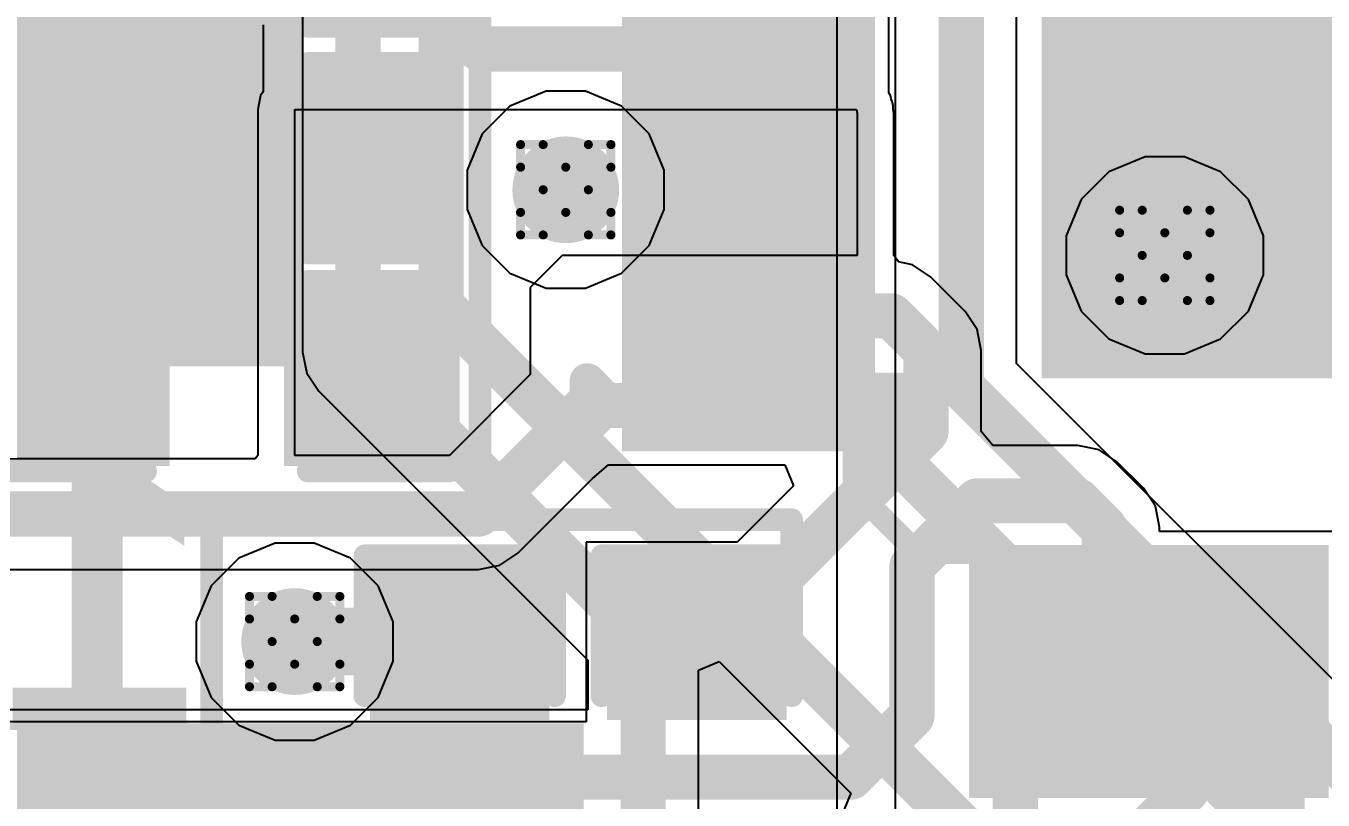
# Model space of a CAD drawing. Header units: inches. Extents: x -6 to 328, y -6 to 90.
# Drawn here: x 8.49 to 15.78, y 21.22 to 25.57 of the extents above; entities that cross this region are included whole.
import ezdxf

# ---------------------------------------------------------------- set-up
doc = ezdxf.new("R2010")
doc.units = ezdxf.units.IN
for name, color, linetype in [('Bottom Layer', 5, 'Continuous'), ('Bottom Overlay', 54, 'Continuous'), ('Bottom Paste', 16, 'Continuous'), ('Bottom Solder', 6, 'Continuous'), ('Drill Drawing', 1, 'Continuous'), ('GND', 76, 'Continuous'), ('PWR', 16, 'Continuous'), ('Top Layer', 1, 'Continuous'), ('Top Paste', 8, 'Continuous'), ('Top Solder', 216, 'Continuous'), ('Via Holes', 16, 'Continuous')]:
    doc.layers.add(name, color=color, linetype=linetype)
doc.styles.add('Arial_Bold', font='', dxfattribs={"height": 0.2})
doc.styles.get('Arial_Bold').set_extended_font_data('Arial', bold=True)

# ---------------------------------------------------------------- blocks, each defined once
blk = doc.blocks.new('48_TQFP_EP_7_7__B_7')
at = {"layer": 'Bottom Layer'}
for points in [[(-2.5, -2.5), (-2.5, 2.5), (2.5, 2.5), (2.5, -2.5)], [(-4.86, -0.91), (-4.86, -0.59), (-3.64, -0.59), (-3.64, -0.91)], [(-4.86, -1.41), (-4.86, -1.09), (-3.64, -1.09), (-3.64, -1.41)], [(-4.86, -1.91), (-4.86, -1.59), (-3.64, -1.59), (-3.64, -1.91)], [(-4.86, -2.41), (-4.86, -2.09), (-3.64, -2.09), (-3.64, -2.41)], [(-4.86, -2.91), (-4.86, -2.59), (-3.64, -2.59), (-3.64, -2.91)], [(-2.91, -4.86), (-2.91, -3.64), (-2.59, -3.64), (-2.59, -4.86)], [(-2.41, -4.86), (-2.41, -3.64), (-2.09, -3.64), (-2.09, -4.86)], [(-1.91, -4.86), (-1.91, -3.64), (-1.59, -3.64), (-1.59, -4.86)], [(-1.41, -4.86), (-1.41, -3.64), (-1.09, -3.64), (-1.09, -4.86)]]:
    blk.add_hatch(color=5, dxfattribs=at).paths.add_polyline_path(points)
at = {"layer": 'Bottom Overlay'}
blk.add_hatch(color=54, dxfattribs=at).paths.add_polyline_path([(-3.5557, -3.0015), (-3.3271, -3.0015), (-3.3271, -2.5697), (-3.5557, -2.5697)])
at = {"layer": 'Bottom Paste'}
for points in [[(-2.5, -2.5), (-2.5, 2.5), (2.5, 2.5), (2.5, -2.5)], [(-4.86, -0.91), (-4.86, -0.59), (-3.64, -0.59), (-3.64, -0.91)], [(-4.86, -1.41), (-4.86, -1.09), (-3.64, -1.09), (-3.64, -1.41)], [(-4.86, -1.91), (-4.86, -1.59), (-3.64, -1.59), (-3.64, -1.91)], [(-4.86, -2.41), (-4.86, -2.09), (-3.64, -2.09), (-3.64, -2.41)], [(-4.86, -2.91), (-4.86, -2.59), (-3.64, -2.59), (-3.64, -2.91)], [(-2.91, -4.86), (-2.91, -3.64), (-2.59, -3.64), (-2.59, -4.86)], [(-2.41, -4.86), (-2.41, -3.64), (-2.09, -3.64), (-2.09, -4.86)], [(-1.91, -4.86), (-1.91, -3.64), (-1.59, -3.64), (-1.59, -4.86)], [(-1.41, -4.86), (-1.41, -3.64), (-1.09, -3.64), (-1.09, -4.86)]]:
    blk.add_hatch(color=16, dxfattribs=at).paths.add_polyline_path(points)
at = {"layer": 'Bottom Solder'}
for points in [[(-2.6016, -2.6016), (-2.6016, 2.6016), (2.6016, 2.6016), (2.6016, -2.6016)], [(-4.9616, -1.0116), (-4.9616, -0.4884), (-3.5384, -0.4884), (-3.5384, -1.0116)], [(-4.9616, -1.5116), (-4.9616, -0.9884), (-3.5384, -0.9884), (-3.5384, -1.5116)], [(-4.9616, -2.0116), (-4.9616, -1.4884), (-3.5384, -1.4884), (-3.5384, -2.0116)], [(-4.9616, -2.5116), (-4.9616, -1.9884), (-3.5384, -1.9884), (-3.5384, -2.5116)], [(-4.9616, -3.0116), (-4.9616, -2.4884), (-3.5384, -2.4884), (-3.5384, -3.0116)], [(-3.0116, -4.9616), (-3.0116, -3.5384), (-2.4884, -3.5384), (-2.4884, -4.9616)], [(-2.5116, -4.9616), (-2.5116, -3.5384), (-1.9884, -3.5384), (-1.9884, -4.9616)], [(-2.0116, -4.9616), (-2.0116, -3.5384), (-1.4884, -3.5384), (-1.4884, -4.9616)], [(-1.5116, -4.9616), (-1.5116, -3.5384), (-0.9884, -3.5384), (-0.9884, -4.9616)]]:
    blk.add_hatch(color=6, dxfattribs=at).paths.add_polyline_path(points)
at = {"layer": 'Bottom Overlay'}
for points, const_width in [([(-5.1562, -2.8702), (-5.1562, -2.6162)], 0.2), ([(-5.1562, -2.6162), (-5.0292, -2.7432)], 0.2), ([(-5.1562, -2.8702), (-5.0292, -2.7432)], 0.2), ([(-3.6576, -3.2258), (-3.6576, -3.0226)], 0.127), ([(-3.6576, -3.2258), (-3.302, -3.5814)], 0.127), ([(-3.302, -3.5814), (-3.0226, -3.5814)], 0.127)]:
    blk.add_lwpolyline(points, dxfattribs=dict(at, const_width=const_width))
for points, const_width in [([(-5.2062, -2.6162, 1), (-5.1062, -2.6162, 1)], 0.1), ([(-5.2062, -2.6162, 1), (-5.1062, -2.6162, 1)], 0.1), ([(-5.0792, -2.7432, 1), (-4.9792, -2.7432, 1)], 0.1), ([(-5.0792, -2.7432, 1), (-4.9792, -2.7432, 1)], 0.1), ([(-5.2062, -2.8702, 1), (-5.1062, -2.8702, 1)], 0.1), ([(-5.2062, -2.8702, 1), (-5.1062, -2.8702, 1)], 0.1), ([(-3.6894, -3.0226, 1), (-3.6258, -3.0226, 1)], 0.0635), ([(-3.6894, -3.2258, 1), (-3.6258, -3.2258, 1)], 0.0635), ([(-3.6894, -3.2258, 1), (-3.6258, -3.2258, 1)], 0.0635), ([(-3.3338, -3.5814, 1), (-3.2702, -3.5814, 1)], 0.0635), ([(-3.3338, -3.5814, 1), (-3.2702, -3.5814, 1)], 0.0635), ([(-3.0543, -3.5814, 1), (-2.9909, -3.5814, 1)], 0.0635)]:
    blk.add_lwpolyline(points, format="xyb", close=True, dxfattribs=dict(at, const_width=const_width))
blk = doc.blocks.new('HR963370A_51')
at = {"layer": 'Top Layer'}
for points in [[(-3.46, 6.15), (-4.56, 6.15), (-4.56, 10.35), (-3.46, 10.35)], [(-1.25, 10.3294), (1.25, 10.3294), (1.25, 7.7294), (-1.25, 7.7294)]]:
    blk.add_hatch(color=1, dxfattribs=at).paths.add_polyline_path(points)
at = {"layer": 'Top Paste'}
for points in [[(-3.46, 6.15), (-4.56, 6.15), (-4.56, 10.35), (-3.46, 10.35)], [(-1.25, 10.3294), (1.25, 10.3294), (1.25, 7.7294), (-1.25, 7.7294)]]:
    blk.add_hatch(color=8, dxfattribs=at).paths.add_polyline_path(points)
at = {"layer": 'Top Solder'}
for points in [[(-3.3584, 6.0484), (-4.6616, 6.0484), (-4.6616, 10.4516), (-3.3584, 10.4516)], [(-1.3516, 10.431), (1.3516, 10.431), (1.3516, 7.6278), (-1.3516, 7.6278)]]:
    blk.add_hatch(color=216, dxfattribs=at).paths.add_polyline_path(points)
blk = doc.blocks.new('C___0603_B_73')
at = {"layer": 'Bottom Layer'}
for points in [[(-1.143, -0.4445), (-1.143, 0.4445), (-0.381, 0.4445), (-0.381, -0.4445)], [(0.381, -0.4445), (0.381, 0.4445), (1.143, 0.4445), (1.143, -0.4445)]]:
    blk.add_hatch(color=5, dxfattribs=at).paths.add_polyline_path(points)
at = {"layer": 'Bottom Paste'}
for points in [[(-1.143, -0.4445), (-1.143, 0.4445), (-0.381, 0.4445), (-0.381, -0.4445)], [(0.381, -0.4445), (0.381, 0.4445), (1.143, 0.4445), (1.143, -0.4445)]]:
    blk.add_hatch(color=16, dxfattribs=at).paths.add_polyline_path(points)
at = {"layer": 'Bottom Solder'}
for points in [[(-1.203, -0.5045), (-1.203, 0.5045), (-0.321, 0.5045), (-0.321, -0.5045)], [(0.321, -0.5045), (0.321, 0.5045), (1.203, 0.5045), (1.203, -0.5045)]]:
    blk.add_hatch(color=6, dxfattribs=at).paths.add_polyline_path(points)
at = {"layer": 'Bottom Overlay', "const_width": 0.127}
for points in [[(-1.2446, 0.5334), (-0.4572, 0.5334)], [(-1.2446, 0.5334), (-1.2446, -0.5334)], [(0.4572, 0.5334), (1.2446, 0.5334)], [(1.2446, 0.5334), (1.2446, -0.5334)], [(-1.2446, -0.5334), (-0.4572, -0.5334)], [(0.4572, -0.5334), (1.2446, -0.5334)]]:
    blk.add_lwpolyline(points, dxfattribs=at)
at = {"layer": 'Bottom Overlay', "const_width": 0.0635}
for points in [[(-1.2764, 0.5334, 1), (-1.2128, 0.5334, 1)], [(-1.2764, 0.5334, 1), (-1.2128, 0.5334, 1)], [(-0.4889, 0.5334, 1), (-0.4254, 0.5334, 1)], [(0.4254, 0.5334, 1), (0.4889, 0.5334, 1)], [(1.2128, 0.5334, 1), (1.2764, 0.5334, 1)], [(1.2128, 0.5334, 1), (1.2764, 0.5334, 1)], [(-1.2764, -0.5334, 1), (-1.2128, -0.5334, 1)], [(-1.2764, -0.5334, 1), (-1.2128, -0.5334, 1)], [(-0.4889, -0.5334, 1), (-0.4254, -0.5334, 1)], [(0.4254, -0.5334, 1), (0.4889, -0.5334, 1)], [(1.2128, -0.5334, 1), (1.2764, -0.5334, 1)], [(1.2128, -0.5334, 1), (1.2764, -0.5334, 1)]]:
    blk.add_lwpolyline(points, format="xyb", close=True, dxfattribs=at)
blk = doc.blocks.new('C___0603_B_77')
at = {"layer": 'Bottom Layer'}
for points in [[(-1.143, -0.4445), (-1.143, 0.4445), (-0.381, 0.4445), (-0.381, -0.4445)], [(0.381, -0.4445), (0.381, 0.4445), (1.143, 0.4445), (1.143, -0.4445)]]:
    blk.add_hatch(color=5, dxfattribs=at).paths.add_polyline_path(points)
at = {"layer": 'Bottom Paste'}
for points in [[(-1.143, -0.4445), (-1.143, 0.4445), (-0.381, 0.4445), (-0.381, -0.4445)], [(0.381, -0.4445), (0.381, 0.4445), (1.143, 0.4445), (1.143, -0.4445)]]:
    blk.add_hatch(color=16, dxfattribs=at).paths.add_polyline_path(points)
at = {"layer": 'Bottom Solder'}
for points in [[(-1.203, -0.5045), (-1.203, 0.5045), (-0.321, 0.5045), (-0.321, -0.5045)], [(0.321, -0.5045), (0.321, 0.5045), (1.203, 0.5045), (1.203, -0.5045)]]:
    blk.add_hatch(color=6, dxfattribs=at).paths.add_polyline_path(points)
at = {"layer": 'Bottom Overlay', "const_width": 0.127}
for points in [[(-1.2446, -0.5334), (-1.2446, 0.5334)], [(-0.4572, 0.5334), (-1.2446, 0.5334)], [(1.2446, 0.5334), (0.4572, 0.5334)], [(1.2446, -0.5334), (1.2446, 0.5334)], [(-0.4572, -0.5334), (-1.2446, -0.5334)], [(1.2446, -0.5334), (0.4572, -0.5334)]]:
    blk.add_lwpolyline(points, dxfattribs=at)
at = {"layer": 'Bottom Overlay', "const_width": 0.0635}
for points in [[(-1.2764, 0.5334, 1), (-1.2128, 0.5334, 1)], [(-1.2764, 0.5334, 1), (-1.2128, 0.5334, 1)], [(-0.4889, 0.5334, 1), (-0.4254, 0.5334, 1)], [(0.4254, 0.5334, 1), (0.4889, 0.5334, 1)], [(1.2128, 0.5334, 1), (1.2764, 0.5334, 1)], [(1.2128, 0.5334, 1), (1.2764, 0.5334, 1)], [(-1.2764, -0.5334, 1), (-1.2128, -0.5334, 1)], [(-1.2764, -0.5334, 1), (-1.2128, -0.5334, 1)], [(-0.4889, -0.5334, 1), (-0.4254, -0.5334, 1)], [(0.4254, -0.5334, 1), (0.4889, -0.5334, 1)], [(1.2128, -0.5334, 1), (1.2764, -0.5334, 1)], [(1.2128, -0.5334, 1), (1.2764, -0.5334, 1)]]:
    blk.add_lwpolyline(points, format="xyb", close=True, dxfattribs=at)
blk = doc.blocks.new('C___0603_B_83')
at = {"layer": 'Bottom Layer'}
for points in [[(-1.143, -0.4445), (-1.143, 0.4445), (-0.381, 0.4445), (-0.381, -0.4445)], [(0.381, -0.4445), (0.381, 0.4445), (1.143, 0.4445), (1.143, -0.4445)]]:
    blk.add_hatch(color=5, dxfattribs=at).paths.add_polyline_path(points)
at = {"layer": 'Bottom Paste'}
for points in [[(-1.143, -0.4445), (-1.143, 0.4445), (-0.381, 0.4445), (-0.381, -0.4445)], [(0.381, -0.4445), (0.381, 0.4445), (1.143, 0.4445), (1.143, -0.4445)]]:
    blk.add_hatch(color=16, dxfattribs=at).paths.add_polyline_path(points)
at = {"layer": 'Bottom Solder'}
for points in [[(-1.203, -0.5045), (-1.203, 0.5045), (-0.321, 0.5045), (-0.321, -0.5045)], [(0.321, -0.5045), (0.321, 0.5045), (1.203, 0.5045), (1.203, -0.5045)]]:
    blk.add_hatch(color=6, dxfattribs=at).paths.add_polyline_path(points)
at = {"layer": 'Bottom Overlay', "const_width": 0.127}
for points in [[(-1.2446, 0.5334), (-0.4572, 0.5334)], [(-1.2446, -0.5334), (-1.2446, 0.5334)], [(0.4572, 0.5334), (1.2446, 0.5334)], [(1.2446, -0.5334), (1.2446, 0.5334)], [(-1.2446, -0.5334), (-0.4572, -0.5334)], [(0.4572, -0.5334), (1.2446, -0.5334)]]:
    blk.add_lwpolyline(points, dxfattribs=at)
at = {"layer": 'Bottom Overlay', "const_width": 0.0635}
for points in [[(-1.2764, 0.5334, 1), (-1.2128, 0.5334, 1)], [(-1.2764, 0.5334, 1), (-1.2128, 0.5334, 1)], [(-0.4889, 0.5334, 1), (-0.4254, 0.5334, 1)], [(0.4254, 0.5334, 1), (0.4889, 0.5334, 1)], [(1.2128, 0.5334, 1), (1.2764, 0.5334, 1)], [(1.2128, 0.5334, 1), (1.2764, 0.5334, 1)], [(-1.2764, -0.5334, 1), (-1.2128, -0.5334, 1)], [(-1.2764, -0.5334, 1), (-1.2128, -0.5334, 1)], [(-0.4889, -0.5334, 1), (-0.4254, -0.5334, 1)], [(0.4254, -0.5334, 1), (0.4889, -0.5334, 1)], [(1.2128, -0.5334, 1), (1.2764, -0.5334, 1)], [(1.2128, -0.5334, 1), (1.2764, -0.5334, 1)]]:
    blk.add_lwpolyline(points, format="xyb", close=True, dxfattribs=at)
blk = doc.blocks.new('CAP_0603_B_87')
at = {"layer": 'Bottom Layer'}
for points in [[(-1.143, -0.4445), (-1.143, 0.4445), (-0.381, 0.4445), (-0.381, -0.4445)], [(0.381, -0.4445), (0.381, 0.4445), (1.143, 0.4445), (1.143, -0.4445)]]:
    blk.add_hatch(color=5, dxfattribs=at).paths.add_polyline_path(points)
at = {"layer": 'Bottom Paste'}
for points in [[(-1.143, -0.4445), (-1.143, 0.4445), (-0.381, 0.4445), (-0.381, -0.4445)], [(0.381, -0.4445), (0.381, 0.4445), (1.143, 0.4445), (1.143, -0.4445)]]:
    blk.add_hatch(color=16, dxfattribs=at).paths.add_polyline_path(points)
at = {"layer": 'Bottom Solder'}
for points in [[(-1.203, -0.5045), (-1.203, 0.5045), (-0.321, 0.5045), (-0.321, -0.5045)], [(0.321, -0.5045), (0.321, 0.5045), (1.203, 0.5045), (1.203, -0.5045)]]:
    blk.add_hatch(color=6, dxfattribs=at).paths.add_polyline_path(points)
at = {"layer": 'Bottom Overlay', "const_width": 0.127}
for points in [[(-1.2446, 0.5334), (-0.4572, 0.5334)], [(-1.2446, -0.5334), (-1.2446, 0.5334)], [(0.4572, 0.5334), (1.2446, 0.5334)], [(1.2446, -0.5334), (1.2446, 0.5334)], [(-1.2446, -0.5334), (-0.4572, -0.5334)], [(0.4572, -0.5334), (1.2446, -0.5334)]]:
    blk.add_lwpolyline(points, dxfattribs=at)
at = {"layer": 'Bottom Overlay', "const_width": 0.0635}
for points in [[(-1.2764, 0.5334, 1), (-1.2128, 0.5334, 1)], [(-1.2764, 0.5334, 1), (-1.2128, 0.5334, 1)], [(-0.4889, 0.5334, 1), (-0.4254, 0.5334, 1)], [(0.4254, 0.5334, 1), (0.4889, 0.5334, 1)], [(1.2128, 0.5334, 1), (1.2764, 0.5334, 1)], [(1.2128, 0.5334, 1), (1.2764, 0.5334, 1)], [(-1.2764, -0.5334, 1), (-1.2128, -0.5334, 1)], [(-1.2764, -0.5334, 1), (-1.2128, -0.5334, 1)], [(-0.4889, -0.5334, 1), (-0.4254, -0.5334, 1)], [(0.4254, -0.5334, 1), (0.4889, -0.5334, 1)], [(1.2128, -0.5334, 1), (1.2764, -0.5334, 1)], [(1.2128, -0.5334, 1), (1.2764, -0.5334, 1)]]:
    blk.add_lwpolyline(points, format="xyb", close=True, dxfattribs=at)
blk = doc.blocks.new('CAP_0603_B_88')
at = {"layer": 'Bottom Layer'}
for points in [[(-1.143, -0.4445), (-1.143, 0.4445), (-0.381, 0.4445), (-0.381, -0.4445)], [(0.381, -0.4445), (0.381, 0.4445), (1.143, 0.4445), (1.143, -0.4445)]]:
    blk.add_hatch(color=5, dxfattribs=at).paths.add_polyline_path(points)
at = {"layer": 'Bottom Paste'}
for points in [[(-1.143, -0.4445), (-1.143, 0.4445), (-0.381, 0.4445), (-0.381, -0.4445)], [(0.381, -0.4445), (0.381, 0.4445), (1.143, 0.4445), (1.143, -0.4445)]]:
    blk.add_hatch(color=16, dxfattribs=at).paths.add_polyline_path(points)
at = {"layer": 'Bottom Solder'}
for points in [[(-1.203, -0.5045), (-1.203, 0.5045), (-0.321, 0.5045), (-0.321, -0.5045)], [(0.321, -0.5045), (0.321, 0.5045), (1.203, 0.5045), (1.203, -0.5045)]]:
    blk.add_hatch(color=6, dxfattribs=at).paths.add_polyline_path(points)
at = {"layer": 'Bottom Overlay', "const_width": 0.127}
for points in [[(-1.2446, 0.5334), (-0.4572, 0.5334)], [(-1.2446, -0.5334), (-1.2446, 0.5334)], [(0.4572, 0.5334), (1.2446, 0.5334)], [(1.2446, -0.5334), (1.2446, 0.5334)], [(-1.2446, -0.5334), (-0.4572, -0.5334)], [(0.4572, -0.5334), (1.2446, -0.5334)]]:
    blk.add_lwpolyline(points, dxfattribs=at)
at = {"layer": 'Bottom Overlay', "const_width": 0.0635}
for points in [[(-1.2764, 0.5334, 1), (-1.2128, 0.5334, 1)], [(-1.2764, 0.5334, 1), (-1.2128, 0.5334, 1)], [(-0.4889, 0.5334, 1), (-0.4254, 0.5334, 1)], [(0.4254, 0.5334, 1), (0.4889, 0.5334, 1)], [(1.2128, 0.5334, 1), (1.2764, 0.5334, 1)], [(1.2128, 0.5334, 1), (1.2764, 0.5334, 1)], [(-1.2764, -0.5334, 1), (-1.2128, -0.5334, 1)], [(-1.2764, -0.5334, 1), (-1.2128, -0.5334, 1)], [(-0.4889, -0.5334, 1), (-0.4254, -0.5334, 1)], [(0.4254, -0.5334, 1), (0.4889, -0.5334, 1)], [(1.2128, -0.5334, 1), (1.2764, -0.5334, 1)], [(1.2128, -0.5334, 1), (1.2764, -0.5334, 1)]]:
    blk.add_lwpolyline(points, format="xyb", close=True, dxfattribs=at)

msp = doc.modelspace()

# ---------------------------------------------------------------- hatches: boundary and pattern name
at = {"layer": 'Bottom Layer'}
h = msp.add_hatch(color=5, dxfattribs=at)
edge = h.paths.add_edge_path()
edge.add_arc((11.5204, 24.653), 0.3, 0, 360)
h = msp.add_hatch(color=5, dxfattribs=at)
edge = h.paths.add_edge_path()
edge.add_arc((14.8882, 24.2842), 0.3, 0, 360)
h = msp.add_hatch(color=5, dxfattribs=at)
edge = h.paths.add_edge_path()
edge.add_arc((9.9964, 22.113), 0.3, 0, 360)
at = {"layer": 'GND'}
h = msp.add_hatch(color=76, dxfattribs=at)
edge = h.paths.add_edge_path()
edge.add_arc((11.5204, 24.653), 0.3, 0, 360)
h = msp.add_hatch(color=76, dxfattribs=at)
edge = h.paths.add_edge_path()
edge.add_arc((14.8882, 24.2842), 0.3, 0, 360)
h = msp.add_hatch(color=76, dxfattribs=at)
edge = h.paths.add_edge_path()
edge.add_arc((9.9964, 22.113), 0.3, 0, 360)
at = {"layer": 'PWR'}
h = msp.add_hatch(color=16, dxfattribs=at)
edge = h.paths.add_edge_path()
edge.add_arc((11.5204, 24.653), 0.3, 0, 360)
h = msp.add_hatch(color=16, dxfattribs=at)
edge = h.paths.add_edge_path()
edge.add_arc((14.8882, 24.2842), 0.3, 0, 360)
h = msp.add_hatch(color=16, dxfattribs=at)
edge = h.paths.add_edge_path()
edge.add_arc((9.9964, 22.113), 0.3, 0, 360)
at = {"layer": 'Top Layer'}
h = msp.add_hatch(color=1, dxfattribs=at)
edge = h.paths.add_edge_path()
edge.add_arc((11.5204, 24.653), 0.3, 0, 360)
h = msp.add_hatch(color=1, dxfattribs=at)
edge = h.paths.add_edge_path()
edge.add_arc((14.8882, 24.2842), 0.3, 0, 360)
h = msp.add_hatch(color=1, dxfattribs=at)
edge = h.paths.add_edge_path()
edge.add_arc((9.9964, 22.113), 0.3, 0, 360)
at = {"layer": 'Via Holes'}
h = msp.add_hatch(color=7, dxfattribs=at)
edge = h.paths.add_edge_path()
edge.add_arc((11.5204, 24.653), 0.15, 0, 360)
h = msp.add_hatch(color=7, dxfattribs=at)
edge = h.paths.add_edge_path()
edge.add_arc((14.8882, 24.2842), 0.15, 0, 360)
h = msp.add_hatch(color=7, dxfattribs=at)
edge = h.paths.add_edge_path()
edge.add_arc((9.9964, 22.113), 0.15, 0, 360)

# ---------------------------------------------------------------- linework, layer by layer
at = {"layer": 'Bottom Layer'}
for p, q in [((13.336, 25.1978), (13.336, 25.782)), ((9.8186, 25.5801), (9.8186, 25.4819)), ((9.8186, 25.4819), (9.8186, 25.4819)), ((9.8186, 25.4819), (9.8186, 25.4531)), ((9.8186, 25.4531), (9.8186, 25.4531)), ((9.8186, 25.4531), (9.8186, 25.2039)), ((9.805, 25.1835), (9.7892, 25.1042)), ((9.8186, 25.2039), (9.805, 25.1835)), ((13.3455, 25.1835), (13.336, 25.1978)), ((13.3495, 25.1635), (13.3455, 25.1835)), ((13.3573, 25.1446), (13.3495, 25.1635)), ((9.7892, 25.1042), (9.7892, 23.1597)), ((9.9964, 23.1597), (9.9964, 25.1042)), ((9.9964, 25.1042), (13.1541, 25.1042)), ((13.1541, 25.1042), (13.1582, 25.0838)), ((13.3614, 25.1242), (13.3573, 25.1446)), ((13.3614, 25.1038), (13.3614, 25.1242)), ((13.3654, 25.0838), (13.3614, 25.1038)), ((13.1582, 25.0838), (13.1582, 24.2842)), ((13.3654, 24.2842), (13.3654, 25.0838)), ((11.5006, 24.2842), (11.3206, 24.1042)), ((13.1582, 24.2842), (11.5006, 24.2842)), ((13.1582, 24.2842), (13.1582, 24.2842)), ((13.3902, 24.2471), (13.3654, 24.2842)), ((13.4694, 24.2314), (13.3902, 24.2471)), ((13.5703, 24.164), (13.4694, 24.2314)), ((13.7653, 23.9689), (13.5703, 24.164)), ((11.3206, 24.1042), (11.3206, 23.6142)), ((13.8327, 23.8681), (13.7653, 23.9689)), ((13.8564, 23.7492), (13.8327, 23.8681)), ((13.8564, 23.2939), (13.8564, 23.7492)), ((11.3206, 23.6142), (10.8661, 23.1597)), ((13.921, 23.2151), (13.8564, 23.2939)), ((14.3994, 23.2151), (13.921, 23.2151)), ((14.5183, 23.1914), (14.3994, 23.2151)), ((14.6191, 23.1241), (14.5183, 23.1914)), ((9.7735, 23.1406), (7.2799, 23.1406)), ((9.7892, 23.1597), (9.7735, 23.1406)), ((10.8661, 23.1597), (9.9964, 23.1597)), ((14.7679, 22.9753), (14.6191, 23.1241)), ((11.6704, 23.0301), (11.7604, 23.1064)), ((11.7604, 23.1064), (11.7604, 23.1064)), ((11.7604, 23.1064), (11.7604, 23.1064)), ((11.7604, 23.1064), (12.7527, 23.1064)), ((12.7527, 23.1064), (12.8013, 22.9891)), ((11.2504, 22.61), (11.6704, 23.0301)), ((12.8013, 22.9891), (12.4848, 22.6726)), ((14.8353, 22.8745), (14.7679, 22.9753)), ((14.859, 22.7555), (14.8353, 22.8745)), ((14.859, 22.732), (14.859, 22.7555)), ((18.7374, 22.732), (14.859, 22.732)), ((11.1496, 22.5427), (11.2504, 22.61)), ((12.481, 22.6718), (11.6347, 22.6718)), ((11.6347, 22.6718), (11.6347, 21.6618)), ((12.4848, 22.6726), (12.481, 22.6718)), ((11.0306, 22.519), (11.1496, 22.5427)), ((7.4086, 22.519), (11.0306, 22.519)), ((11.6347, 21.6618), (6.7173, 21.6618))]:
    msp.add_line(p, q, dxfattribs=at)
for points, const_width in [([(10.6949, 25.7867), (11.0374, 25.4442)], 0.254), ([(11.0374, 25.4442), (12.5482, 25.4442)], 0.254), ([(12.5482, 23.9442), (13.3505, 23.9442)], 0.254), ([(13.3505, 23.9442), (13.5456, 23.7492)], 0.254), ([(13.5456, 23.2939), (13.5456, 23.7492)], 0.254), ([(11.0306, 22.8298), (11.6408, 23.44)], 0.254), ([(11.6408, 23.44), (12.5439, 23.44)], 0.254), ([(12.5439, 23.44), (12.5482, 23.4442)], 0.254), ([(12.6187, 22.367), (13.5456, 23.2939)], 0.254), ([(13.4667, 22.5365), (13.8346, 22.9043)], 0.254), ([(13.8346, 22.9043), (14.3994, 22.9043)], 0.254), ([(14.3994, 22.9043), (14.5482, 22.7555)], 0.254), ([(7.2799, 22.8298), (11.0306, 22.8298)], 0.254), ([(14.5482, 21.9442), (14.5482, 22.7555)], 0.254), ([(13.4667, 21.6951), (13.4667, 22.5365)], 0.254), ([(12.257, 22.113), (12.511, 22.367)], 0.254), ([(12.511, 22.367), (12.6187, 22.367)], 0.254), ([(9.9964, 22.113), (10.9244, 22.113)], 0.381), ([(14.0482, 21.0928), (14.0482, 21.9442)], 0.254), ([(15.0152, 21.9112), (15.0482, 21.9442)], 0.254), ([(15.0152, 21.282), (15.0152, 21.9112)], 0.254), ([(15.5482, 21.0835), (15.5482, 21.9442)], 0.254), ([(13.1227, 21.351), (13.4667, 21.6951)], 0.254), ([(6.5492, 21.351), (13.1227, 21.351)], 0.254), ([(13.586, 19.8529), (15.0152, 21.282)], 0.254)]:
    msp.add_lwpolyline(points, dxfattribs=dict(at, const_width=const_width))
for points, const_width in [([(10.9739, 25.4442, 1), (11.1009, 25.4442, 1)], 0.127), ([(10.9739, 25.4442, 1), (11.1009, 25.4442, 1)], 0.127), ([(12.4847, 25.4442, 1), (12.6117, 25.4442, 1)], 0.127), ([(12.4847, 23.9442, 1), (12.6117, 23.9442, 1)], 0.127), ([(13.287, 23.9442, 1), (13.414, 23.9442, 1)], 0.127), ([(13.287, 23.9442, 1), (13.414, 23.9442, 1)], 0.127), ([(13.4821, 23.7492, 1), (13.6091, 23.7492, 1)], 0.127), ([(13.4821, 23.7492, 1), (13.6091, 23.7492, 1)], 0.127), ([(11.5773, 23.44, 1), (11.7043, 23.44, 1)], 0.127), ([(11.5773, 23.44, 1), (11.7043, 23.44, 1)], 0.127), ([(12.4804, 23.44, 1), (12.6074, 23.44, 1)], 0.127), ([(12.4804, 23.44, 1), (12.6074, 23.44, 1)], 0.127), ([(12.4847, 23.4442, 1), (12.6117, 23.4442, 1)], 0.127), ([(13.4821, 23.2939, 1), (13.6091, 23.2939, 1)], 0.127), ([(13.4821, 23.2939, 1), (13.6091, 23.2939, 1)], 0.127), ([(13.7711, 22.9043, 1), (13.8981, 22.9043, 1)], 0.127), ([(13.7711, 22.9043, 1), (13.8981, 22.9043, 1)], 0.127), ([(14.3359, 22.9043, 1), (14.4629, 22.9043, 1)], 0.127), ([(14.3359, 22.9043, 1), (14.4629, 22.9043, 1)], 0.127), ([(10.9671, 22.8298, 1), (11.0941, 22.8298, 1)], 0.127), ([(10.9671, 22.8298, 1), (11.0941, 22.8298, 1)], 0.127), ([(14.4847, 22.7555, 1), (14.6117, 22.7555, 1)], 0.127), ([(14.4847, 22.7555, 1), (14.6117, 22.7555, 1)], 0.127), ([(13.4032, 22.5365, 1), (13.5302, 22.5365, 1)], 0.127), ([(13.4032, 22.5365, 1), (13.5302, 22.5365, 1)], 0.127), ([(12.4475, 22.367, 1), (12.5745, 22.367, 1)], 0.127), ([(12.4475, 22.367, 1), (12.5745, 22.367, 1)], 0.127), ([(12.5552, 22.367, 1), (12.6822, 22.367, 1)], 0.127), ([(12.5552, 22.367, 1), (12.6822, 22.367, 1)], 0.127), ([(9.9011, 22.113, 1), (10.0916, 22.113, 1)], 0.1905), ([(10.8291, 22.113, 1), (11.0196, 22.113, 1)], 0.1905), ([(12.1935, 22.113, 1), (12.3205, 22.113, 1)], 0.127), ([(13.9847, 21.9442, 1), (14.1117, 21.9442, 1)], 0.127), ([(14.4847, 21.9442, 1), (14.6117, 21.9442, 1)], 0.127), ([(14.9517, 21.9112, 1), (15.0787, 21.9112, 1)], 0.127), ([(14.9517, 21.9112, 1), (15.0787, 21.9112, 1)], 0.127), ([(14.9847, 21.9442, 1), (15.1117, 21.9442, 1)], 0.127), ([(15.4847, 21.9442, 1), (15.6117, 21.9442, 1)], 0.127), ([(13.4032, 21.6951, 1), (13.5302, 21.6951, 1)], 0.127), ([(13.4032, 21.6951, 1), (13.5302, 21.6951, 1)], 0.127), ([(13.0592, 21.351, 1), (13.1862, 21.351, 1)], 0.127), ([(13.0592, 21.351, 1), (13.1862, 21.351, 1)], 0.127), ([(14.9517, 21.282, 1), (15.0787, 21.282, 1)], 0.127), ([(14.9517, 21.282, 1), (15.0787, 21.282, 1)], 0.127)]:
    msp.add_lwpolyline(points, format="xyb", close=True, dxfattribs=dict(at, const_width=const_width))
at = {"layer": 'Bottom Overlay', "const_width": 0.127}
for points in [[(11.0378, 23.0767), (11.0378, 26.8628)], [(10.86, 23.0767), (11.0378, 23.0767)], [(9.5302, 20.1064), (9.5302, 22.7988)], [(9.5302, 22.7988), (12.7904, 22.7988)], [(12.7904, 22.5956), (12.7904, 22.7988)]]:
    msp.add_lwpolyline(points, dxfattribs=at)
at = {"layer": 'Bottom Overlay', "const_width": 0.0635}
for points in [[(10.8282, 23.0767, 1), (10.8917, 23.0767, 1)], [(11.006, 23.0767, 1), (11.0695, 23.0767, 1)], [(11.006, 23.0767, 1), (11.0695, 23.0767, 1)], [(9.4984, 22.7988, 1), (9.5619, 22.7988, 1)], [(9.4984, 22.7988, 1), (9.5619, 22.7988, 1)], [(12.7586, 22.7988, 1), (12.8221, 22.7988, 1)], [(12.7586, 22.7988, 1), (12.8221, 22.7988, 1)], [(12.7586, 22.5956, 1), (12.8221, 22.5956, 1)]]:
    msp.add_lwpolyline(points, format="xyb", close=True, dxfattribs=at)
at = {"layer": 'Drill Drawing', "const_width": 0.0508}
for points in [[(11.2664, 24.78), (11.2664, 24.907)], [(11.2664, 24.907), (11.3934, 24.907)], [(11.3934, 24.907), (11.5204, 24.78)], [(11.5204, 24.78), (11.6474, 24.907)], [(11.6474, 24.907), (11.7744, 24.907)], [(11.7744, 24.78), (11.7744, 24.907)], [(11.2664, 24.78), (11.3934, 24.653)], [(11.6474, 24.653), (11.7744, 24.78)], [(11.2664, 24.526), (11.3934, 24.653)], [(11.6474, 24.653), (11.7744, 24.526)], [(11.2664, 24.399), (11.2664, 24.526)], [(11.3934, 24.399), (11.5204, 24.526)], [(11.5204, 24.526), (11.6474, 24.399)], [(11.7744, 24.399), (11.7744, 24.526)], [(14.6342, 24.4112), (14.6342, 24.5382)], [(14.6342, 24.5382), (14.7612, 24.5382)], [(14.7612, 24.5382), (14.8882, 24.4112)], [(14.8882, 24.4112), (15.0152, 24.5382)], [(15.0152, 24.5382), (15.1422, 24.5382)], [(15.1422, 24.4112), (15.1422, 24.5382)], [(14.6342, 24.4112), (14.7612, 24.2842)], [(15.0152, 24.2842), (15.1422, 24.4112)], [(11.2664, 24.399), (11.3934, 24.399)], [(11.6474, 24.399), (11.7744, 24.399)], [(14.6342, 24.1572), (14.7612, 24.2842)], [(15.0152, 24.2842), (15.1422, 24.1572)], [(14.6342, 24.0302), (14.6342, 24.1572)], [(14.7612, 24.0302), (14.8882, 24.1572)], [(14.8882, 24.1572), (15.0152, 24.0302)], [(15.1422, 24.0302), (15.1422, 24.1572)], [(14.6342, 24.0302), (14.7612, 24.0302)], [(15.0152, 24.0302), (15.1422, 24.0302)], [(9.7424, 22.24), (9.7424, 22.367)], [(9.7424, 22.367), (9.8694, 22.367)], [(9.8694, 22.367), (9.9964, 22.24)], [(9.9964, 22.24), (10.1234, 22.367)], [(10.1234, 22.367), (10.2504, 22.367)], [(10.2504, 22.24), (10.2504, 22.367)], [(9.7424, 22.24), (9.8694, 22.113)], [(10.1234, 22.113), (10.2504, 22.24)], [(9.7424, 21.986), (9.8694, 22.113)], [(10.1234, 22.113), (10.2504, 21.986)], [(9.7424, 21.859), (9.7424, 21.986)], [(9.8694, 21.859), (9.9964, 21.986)], [(9.9964, 21.986), (10.1234, 21.859)], [(10.2504, 21.859), (10.2504, 21.986)], [(9.7424, 21.859), (9.8694, 21.859)], [(10.1234, 21.859), (10.2504, 21.859)]]:
    msp.add_lwpolyline(points, dxfattribs=at)
at = {"layer": 'Drill Drawing', "const_width": 0.0254}
for points in [[(11.2537, 24.907, 1), (11.2791, 24.907, 1)], [(11.2537, 24.907, 1), (11.2791, 24.907, 1)], [(11.3807, 24.907, 1), (11.4061, 24.907, 1)], [(11.3807, 24.907, 1), (11.4061, 24.907, 1)], [(11.6347, 24.907, 1), (11.6601, 24.907, 1)], [(11.6347, 24.907, 1), (11.6601, 24.907, 1)], [(11.7617, 24.907, 1), (11.7871, 24.907, 1)], [(11.7617, 24.907, 1), (11.7871, 24.907, 1)], [(11.2537, 24.78, 1), (11.2791, 24.78, 1)], [(11.2537, 24.78, 1), (11.2791, 24.78, 1)], [(11.5077, 24.78, 1), (11.5331, 24.78, 1)], [(11.5077, 24.78, 1), (11.5331, 24.78, 1)], [(11.7617, 24.78, 1), (11.7871, 24.78, 1)], [(11.7617, 24.78, 1), (11.7871, 24.78, 1)], [(11.3807, 24.653, 1), (11.4061, 24.653, 1)], [(11.3807, 24.653, 1), (11.4061, 24.653, 1)], [(11.6347, 24.653, 1), (11.6601, 24.653, 1)], [(11.6347, 24.653, 1), (11.6601, 24.653, 1)], [(11.2537, 24.526, 1), (11.2791, 24.526, 1)], [(11.2537, 24.526, 1), (11.2791, 24.526, 1)], [(11.5077, 24.526, 1), (11.5331, 24.526, 1)], [(11.5077, 24.526, 1), (11.5331, 24.526, 1)], [(11.7617, 24.526, 1), (11.7871, 24.526, 1)], [(11.7617, 24.526, 1), (11.7871, 24.526, 1)], [(14.6215, 24.5382, 1), (14.6469, 24.5382, 1)], [(14.6215, 24.5382, 1), (14.6469, 24.5382, 1)], [(14.7485, 24.5382, 1), (14.7739, 24.5382, 1)], [(14.7485, 24.5382, 1), (14.7739, 24.5382, 1)], [(15.0025, 24.5382, 1), (15.0279, 24.5382, 1)], [(15.0025, 24.5382, 1), (15.0279, 24.5382, 1)], [(15.1295, 24.5382, 1), (15.1549, 24.5382, 1)], [(15.1295, 24.5382, 1), (15.1549, 24.5382, 1)], [(14.6215, 24.4112, 1), (14.6469, 24.4112, 1)], [(14.6215, 24.4112, 1), (14.6469, 24.4112, 1)], [(14.8755, 24.4112, 1), (14.9009, 24.4112, 1)], [(14.8755, 24.4112, 1), (14.9009, 24.4112, 1)], [(15.1295, 24.4112, 1), (15.1549, 24.4112, 1)], [(15.1295, 24.4112, 1), (15.1549, 24.4112, 1)], [(11.2537, 24.399, 1), (11.2791, 24.399, 1)], [(11.2537, 24.399, 1), (11.2791, 24.399, 1)], [(11.3807, 24.399, 1), (11.4061, 24.399, 1)], [(11.3807, 24.399, 1), (11.4061, 24.399, 1)], [(11.6347, 24.399, 1), (11.6601, 24.399, 1)], [(11.6347, 24.399, 1), (11.6601, 24.399, 1)], [(11.7617, 24.399, 1), (11.7871, 24.399, 1)], [(11.7617, 24.399, 1), (11.7871, 24.399, 1)], [(14.7485, 24.2842, 1), (14.7739, 24.2842, 1)], [(14.7485, 24.2842, 1), (14.7739, 24.2842, 1)], [(15.0025, 24.2842, 1), (15.0279, 24.2842, 1)], [(15.0025, 24.2842, 1), (15.0279, 24.2842, 1)], [(14.6215, 24.1572, 1), (14.6469, 24.1572, 1)], [(14.6215, 24.1572, 1), (14.6469, 24.1572, 1)], [(14.8755, 24.1572, 1), (14.9009, 24.1572, 1)], [(14.8755, 24.1572, 1), (14.9009, 24.1572, 1)], [(15.1295, 24.1572, 1), (15.1549, 24.1572, 1)], [(15.1295, 24.1572, 1), (15.1549, 24.1572, 1)], [(14.6215, 24.0302, 1), (14.6469, 24.0302, 1)], [(14.6215, 24.0302, 1), (14.6469, 24.0302, 1)], [(14.7485, 24.0302, 1), (14.7739, 24.0302, 1)], [(14.7485, 24.0302, 1), (14.7739, 24.0302, 1)], [(15.0025, 24.0302, 1), (15.0279, 24.0302, 1)], [(15.0025, 24.0302, 1), (15.0279, 24.0302, 1)], [(15.1295, 24.0302, 1), (15.1549, 24.0302, 1)], [(15.1295, 24.0302, 1), (15.1549, 24.0302, 1)], [(9.7297, 22.367, 1), (9.7551, 22.367, 1)], [(9.7297, 22.367, 1), (9.7551, 22.367, 1)], [(9.8567, 22.367, 1), (9.8821, 22.367, 1)], [(9.8567, 22.367, 1), (9.8821, 22.367, 1)], [(10.1107, 22.367, 1), (10.1361, 22.367, 1)], [(10.1107, 22.367, 1), (10.1361, 22.367, 1)], [(10.2377, 22.367, 1), (10.2631, 22.367, 1)], [(10.2377, 22.367, 1), (10.2631, 22.367, 1)], [(9.7297, 22.24, 1), (9.7551, 22.24, 1)], [(9.7297, 22.24, 1), (9.7551, 22.24, 1)], [(9.9837, 22.24, 1), (10.0091, 22.24, 1)], [(9.9837, 22.24, 1), (10.0091, 22.24, 1)], [(10.2377, 22.24, 1), (10.2631, 22.24, 1)], [(10.2377, 22.24, 1), (10.2631, 22.24, 1)], [(9.8567, 22.113, 1), (9.8821, 22.113, 1)], [(9.8567, 22.113, 1), (9.8821, 22.113, 1)], [(10.1107, 22.113, 1), (10.1361, 22.113, 1)], [(10.1107, 22.113, 1), (10.1361, 22.113, 1)], [(9.7297, 21.986, 1), (9.7551, 21.986, 1)], [(9.7297, 21.986, 1), (9.7551, 21.986, 1)], [(9.9837, 21.986, 1), (10.0091, 21.986, 1)], [(9.9837, 21.986, 1), (10.0091, 21.986, 1)], [(10.2377, 21.986, 1), (10.2631, 21.986, 1)], [(10.2377, 21.986, 1), (10.2631, 21.986, 1)], [(9.7297, 21.859, 1), (9.7551, 21.859, 1)], [(9.7297, 21.859, 1), (9.7551, 21.859, 1)], [(9.8567, 21.859, 1), (9.8821, 21.859, 1)], [(9.8567, 21.859, 1), (9.8821, 21.859, 1)], [(10.1107, 21.859, 1), (10.1361, 21.859, 1)], [(10.1107, 21.859, 1), (10.1361, 21.859, 1)], [(10.2377, 21.859, 1), (10.2631, 21.859, 1)], [(10.2377, 21.859, 1), (10.2631, 21.859, 1)]]:
    msp.add_lwpolyline(points, format="xyb", close=True, dxfattribs=at)
at = {"layer": 'GND'}
for p, q in [((11.4102, 25.207), (11.2066, 25.1227)), ((11.6306, 25.207), (11.4102, 25.207)), ((11.8342, 25.1227), (11.6306, 25.207)), ((11.2066, 25.1227), (11.0507, 24.9668)), ((11.99, 24.9668), (11.8342, 25.1227)), ((11.0507, 24.9668), (10.9664, 24.7632)), ((12.0744, 24.7632), (11.99, 24.9668)), ((10.9664, 24.7632), (10.9664, 24.5428)), ((12.0744, 24.5428), (12.0744, 24.7632)), ((10.9664, 24.5428), (11.0507, 24.3392)), ((11.99, 24.3392), (12.0744, 24.5428)), ((11.0507, 24.3392), (11.2066, 24.1834)), ((11.8342, 24.1834), (11.99, 24.3392)), ((11.2066, 24.1834), (11.4102, 24.099)), ((11.6306, 24.099), (11.8342, 24.1834)), ((11.4102, 24.099), (11.6306, 24.099))]:
    msp.add_line(p, q, dxfattribs=at)
at = {"layer": 'PWR'}
for p, q in [((13.0444, 27.5032), (13.0444, 23.0866)), ((13.3746, 21.099), (13.3746, 25.8839)), ((14.778, 24.8382), (14.5744, 24.7539)), ((14.9984, 24.8382), (14.778, 24.8382)), ((15.202, 24.7539), (14.9984, 24.8382)), ((14.5744, 24.7539), (14.4185, 24.598)), ((15.3578, 24.598), (15.202, 24.7539)), ((14.4185, 24.598), (14.3342, 24.3944)), ((15.4422, 24.3944), (15.3578, 24.598)), ((14.3342, 24.3944), (14.3342, 24.174)), ((15.4422, 24.174), (15.4422, 24.3944)), ((14.3342, 24.174), (14.4185, 23.9704)), ((15.3578, 23.9704), (15.4422, 24.174)), ((14.4185, 23.9704), (14.5744, 23.8146)), ((15.202, 23.8146), (15.3578, 23.9704)), ((14.5744, 23.8146), (14.778, 23.7302)), ((14.9984, 23.7302), (15.202, 23.8146)), ((14.778, 23.7302), (14.9984, 23.7302)), ((13.0444, 23.0866), (13.0444, 21.1415)), ((9.8862, 22.667), (9.6826, 22.5827)), ((10.1066, 22.667), (9.8862, 22.667)), ((10.3102, 22.5827), (10.1066, 22.667)), ((9.6826, 22.5827), (9.5267, 22.4268)), ((10.466, 22.4268), (10.3102, 22.5827)), ((9.5267, 22.4268), (9.4424, 22.2232)), ((10.5504, 22.2232), (10.466, 22.4268)), ((9.4424, 22.2232), (9.4424, 22.0028)), ((10.5504, 22.0028), (10.5504, 22.2232)), ((9.4424, 22.0028), (9.5267, 21.7992)), ((10.466, 21.7992), (10.5504, 22.0028)), ((9.5267, 21.7992), (9.6826, 21.6434)), ((10.3102, 21.6434), (10.466, 21.7992)), ((9.6826, 21.6434), (9.8862, 21.559)), ((10.1066, 21.559), (10.3102, 21.6434)), ((9.8862, 21.559), (10.1066, 21.559))]:
    msp.add_line(p, q, dxfattribs=at)
at = {"layer": 'Top Layer'}
for p, q in [((10.0412, 27.4451), (10.0412, 23.7402)), ((14.055, 23.676), (14.055, 25.9928)), ((10.0412, 23.7402), (10.0649, 23.6213)), ((16.1228, 21.6082), (14.055, 23.676)), ((10.0649, 23.6213), (10.1322, 23.5205)), ((10.1322, 23.5205), (11.6444, 22.0083)), ((11.6444, 22.0083), (11.6444, 21.7296)), ((12.266, 21.952), (12.3833, 22.0006)), ((12.266, 20.0856), (12.266, 21.952)), ((12.3833, 22.0006), (13.1236, 21.2604)), ((11.6444, 21.7296), (7.1422, 21.7296)), ((13.1236, 21.2604), (13.0749, 21.143))]:
    msp.add_line(p, q, dxfattribs=at)
at = {"layer": 'Top Layer', "const_width": 0.254}
for points in [[(10.352, 23.7402), (10.352, 27.8528)], [(10.8198, 24.0036), (10.8198, 27.2263)], [(13.7442, 23.5473), (13.7442, 26.4548)], [(12.9995, 23.5225), (12.9995, 26.3445)], [(10.8198, 24.0036), (14.8986, 19.9248)], [(10.352, 23.7402), (11.9552, 22.137)], [(12.9995, 23.5225), (15.6252, 20.8968)], [(13.7442, 23.5473), (15.9941, 21.2974)], [(11.9552, 20.0856), (11.9552, 22.137)]]:
    msp.add_lwpolyline(points, dxfattribs=at)
at = {"layer": 'Top Layer', "const_width": 0.127}
for points in [[(10.7563, 24.0036, 1), (10.8833, 24.0036, 1)], [(10.7563, 24.0036, 1), (10.8833, 24.0036, 1)], [(10.2885, 23.7402, 1), (10.4155, 23.7402, 1)], [(10.2885, 23.7402, 1), (10.4155, 23.7402, 1)], [(12.936, 23.5225, 1), (13.063, 23.5225, 1)], [(12.936, 23.5225, 1), (13.063, 23.5225, 1)], [(13.6807, 23.5473, 1), (13.8077, 23.5473, 1)], [(13.6807, 23.5473, 1), (13.8077, 23.5473, 1)], [(11.8917, 22.137, 1), (12.0187, 22.137, 1)], [(11.8917, 22.137, 1), (12.0187, 22.137, 1)]]:
    msp.add_lwpolyline(points, format="xyb", close=True, dxfattribs=at)

# ---------------------------------------------------------------- block references
for name, p, rotation in [('HR963370A_51', (17.67, 25.0118), 90), ('C___0603_B_73', (10.9244, 21.351), 90), ('C___0603_B_77', (12.257, 21.351), 270)]:
    msp.add_blockref(name, p, dxfattribs=dict(rotation=rotation))
for name, p in [('48_TQFP_EP_7_7__B_7', (16.7982, 26.1942)), ('CAP_0603_B_87', (9.6154, 26.1042)), ('C___0603_B_83', (9.6154, 24.8308)), ('CAP_0603_B_88', (9.6154, 23.6042))]:
    msp.add_blockref(name, p)

# ---------------------------------------------------------------- texts
at = {"layer": 'Bottom Overlay', "style": 'Arial_Bold', "text_generation_flag": 2}
msp.add_text('1', height=1.5, rotation=360, dxfattribs=at).set_placement((9.5184, 21.6313))

doc.saveas('drawing.dxf')
